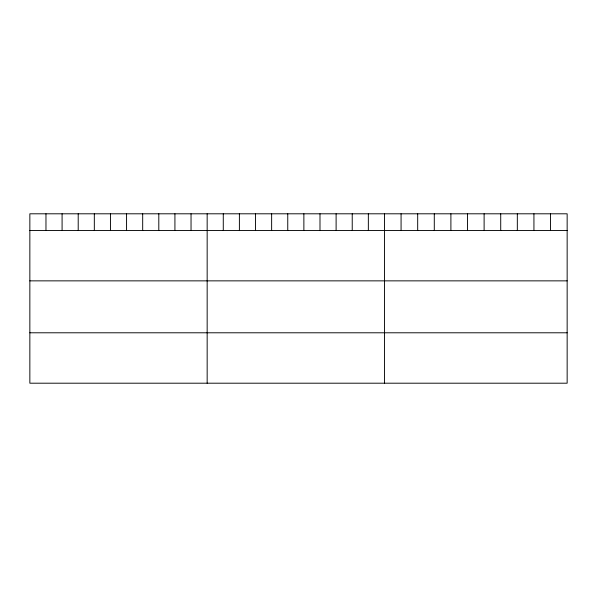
<?xml version="1.0" encoding="UTF-8"?>
<svg xmlns="http://www.w3.org/2000/svg" width="597" height="597" viewBox="0 0 597 597"><rect width="100%" height="100%" fill="white"/><g stroke="black" fill="none" stroke-linecap="round" stroke-linejoin="round"><path stroke-width="0.9" d="M567.15 230.449L567.15 383.199L29.85 383.199L29.85 213.801L567.15 213.801L567.15 230.449L29.85 230.449M29.85 280.859L567.15 280.859M29.85 332.79L567.15 332.79M550.546 213.801L550.546 230.449M533.934 213.801L533.934 230.449M517.33 213.801L517.33 230.449M500.719 213.801L500.719 230.449M484.115 213.801L484.115 230.449M467.503 213.801L467.503 230.449M450.899 213.801L450.899 230.449M434.288 213.801L434.288 230.449M417.684 213.801L417.684 230.449M401.072 213.801L401.072 230.449M384.468 213.801L384.468 383.199M368.349 213.801L368.349 230.449M352.23 213.801L352.23 230.449M336.111 213.801L336.111 230.449M319.992 213.801L319.992 230.449M303.873 213.801L303.873 230.449M287.754 213.801L287.754 230.449M271.635 213.801L271.635 230.449M255.516 213.801L255.516 230.449M239.397 213.801L239.397 230.449M223.278 213.801L223.278 230.449M207.159 213.801L207.159 383.199M191.04 213.801L191.04 230.449M174.921 213.801L174.921 230.449M158.802 213.801L158.802 230.449M142.683 213.801L142.683 230.449M126.564 213.801L126.564 230.449M110.445 213.801L110.445 230.449M94.326 213.801L94.326 230.449M78.207 213.801L78.207 230.449M62.088 213.801L62.088 230.449M45.969 213.801L45.969 230.449"/></g></svg>
